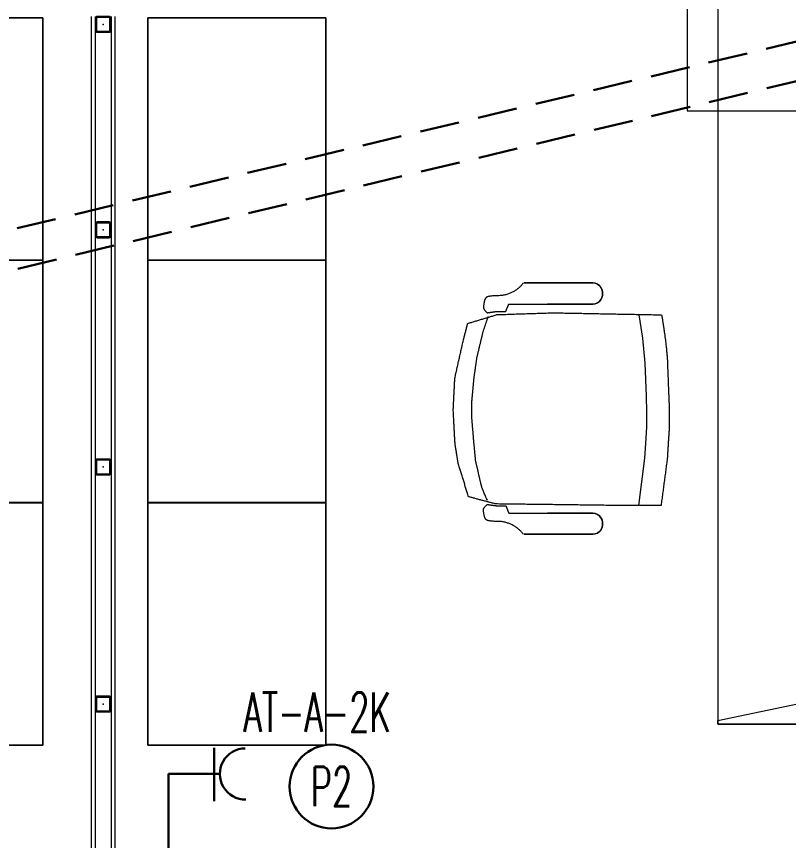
# Model space of a CAD drawing. Extents: x -1439 to 23780, y -1362 to 4476.
# Drawn here: x 15229.6 to 15425, y 2534.5 to 2743 of the extents above; entities that cross this region are included whole.
import ezdxf
from ezdxf.enums import TextEntityAlignment as Align

# ---------------------------------------------------------------- set-up
doc = ezdxf.new("R2010")
doc.units = 0
doc.header["$MEASUREMENT"] = 0
doc.linetypes.add('HIDDEN', pattern=[0.375, 0.25, -0.125])
doc.layers.get('0').update_dxf_attribs({"color": 9, "lineweight": 9})
for name, color, linetype, lineweight in [('Audi$0$05', 8, 'Continuous', 9), ('Audi$0$10', 8, 'Continuous', 9), ('Audi$0$11', 8, 'Continuous', 9), ('E-KABLO', 7, 'Continuous', 30), ('E-PRİZ', 7, 'Continuous', 30), ('E-YAZI', 7, 'Continuous', 30)]:
    doc.layers.add(name, color=color, linetype=linetype, lineweight=lineweight)
doc.styles.add('E-YAZI', font='txttw.shx')

# ---------------------------------------------------------------- blocks, each defined once
blk = doc.blocks.new('Audi$0$Group-41-1')
for p, q in [((384804.5645, 69162.035), (384804.5645, 69161.585)), ((384805.1779, 69162.035), (384804.5645, 69162.035)), ((384805.1779, 69161.585), (384805.1779, 69162.035)), ((384804.5645, 69161.585), (384805.1779, 69161.585))]:
    blk.add_line(p, q)
at = {"flags": 128}
blk.add_lwpolyline([(384804.5645, 69162.035), (384805.1779, 69162.035), (384805.1779, 69161.585), (384804.5645, 69161.585)], close=True, dxfattribs=at)
blk = doc.blocks.new('Audi$0$Group-42-1')
at = {"layer": 'Audi$0$05', "color": 7}
for p in [(-1.2267, 0), (-0.6133, 0), (0, 0)]:
    blk.add_blockref('Audi$0$Group-41-1', p, dxfattribs=at)
blk = doc.blocks.new('Audi$0$Group-258-1')
at = {"linetype": 'Continuous'}
for p, q in [((384800.0983, 69164.505), (384800.0936, 69164.5084)), ((384800.71, 69164.505), (384800.7146, 69164.5084)), ((384800.6491, 69164.4097), (384800.5895, 69164.4019)), ((384800.2257, 69164.3995), (384800.1668, 69164.4084)), ((384800.2892, 69164.3936), (384800.2257, 69164.3995)), ((384800.3717, 69164.3904), (384800.2892, 69164.3936)), ((384800.4137, 69164.389), (384800.3717, 69164.3904)), ((384800.4502, 69164.389), (384800.4137, 69164.389)), ((384800.4792, 69164.3908), (384800.4502, 69164.389)), ((384800.5299, 69164.394), (384800.4792, 69164.3908)), ((384800.5895, 69164.4019), (384800.5299, 69164.394))]:
    blk.add_line(p, q, dxfattribs=at)
at = {"linetype": 'Continuous', "flags": 128}
for points in [[(384800.0862, 69164.6997), (384800.0862, 69164.6409), (384800.0862, 69164.6409)], [(384800.722, 69164.6997), (384800.722, 69164.6409), (384800.722, 69164.6409)], [(384800.0862, 69164.6409), (384800.0862, 69164.5259), (384800.0862, 69164.6409)], [(384800.1395, 69164.5259), (384800.1395, 69164.6409), (384800.1395, 69164.6409)], [(384800.6687, 69164.5259), (384800.6687, 69164.6409), (384800.6687, 69164.6409)], [(384800.722, 69164.6409), (384800.722, 69164.5259), (384800.722, 69164.6409)], [(384800.0862, 69164.5259), (384800.0862, 69164.5259), (384800.087, 69164.52)], [(384800.0862, 69164.5259), (384800.087, 69164.52), (384800.087, 69164.52)], [(384800.087, 69164.52), (384800.087, 69164.52), (384800.0892, 69164.5143)], [(384800.087, 69164.52), (384800.0892, 69164.5143), (384800.0892, 69164.5143)], [(384800.0892, 69164.5143), (384800.0892, 69164.5143), (384800.0929, 69164.5094)], [(384800.0892, 69164.5143), (384800.0936, 69164.5084), (384800.0929, 69164.5094)], [(384800.1328, 69164.5094), (384800.1328, 69164.5094), (384800.1365, 69164.5143)], [(384800.1328, 69164.5094), (384800.1365, 69164.5143), (384800.1365, 69164.5143)], [(384800.1365, 69164.5143), (384800.1365, 69164.5143), (384800.1387, 69164.52)], [(384800.1365, 69164.5143), (384800.1387, 69164.52), (384800.1387, 69164.52)], [(384800.1387, 69164.52), (384800.1387, 69164.52), (384800.1395, 69164.5259)], [(384800.1387, 69164.52), (384800.1395, 69164.5259), (384800.1395, 69164.5259)], [(384800.6695, 69164.52), (384800.6695, 69164.52), (384800.6687, 69164.5259)], [(384800.6695, 69164.52), (384800.6687, 69164.5259), (384800.6687, 69164.5259)], [(384800.6718, 69164.5143), (384800.6718, 69164.5143), (384800.6695, 69164.52)], [(384800.6718, 69164.5143), (384800.6695, 69164.52), (384800.6695, 69164.52)], [(384800.6754, 69164.5094), (384800.6754, 69164.5094), (384800.6718, 69164.5143)], [(384800.6754, 69164.5094), (384800.6718, 69164.5143), (384800.6718, 69164.5143)], [(384800.719, 69164.5143), (384800.7146, 69164.5084), (384800.7153, 69164.5094)], [(384800.719, 69164.5143), (384800.719, 69164.5143), (384800.7153, 69164.5094)], [(384800.7213, 69164.52), (384800.7213, 69164.52), (384800.719, 69164.5143)], [(384800.7213, 69164.52), (384800.719, 69164.5143), (384800.719, 69164.5143)], [(384800.722, 69164.5259), (384800.722, 69164.5259), (384800.7213, 69164.52)], [(384800.722, 69164.5259), (384800.7213, 69164.52), (384800.7213, 69164.52)], [(384800.0977, 69164.5054), (384800.0977, 69164.5054), (384800.1034, 69164.5026)], [(384800.0977, 69164.5054), (384800.1034, 69164.5026), (384800.1034, 69164.5026)], [(384800.1034, 69164.5026), (384800.1034, 69164.5026), (384800.1096, 69164.5011)], [(384800.1034, 69164.5026), (384800.1096, 69164.5011), (384800.1096, 69164.5011)], [(384800.1096, 69164.5011), (384800.1096, 69164.5011), (384800.1161, 69164.5011)], [(384800.1096, 69164.5011), (384800.1161, 69164.5011), (384800.1161, 69164.5011)], [(384800.1161, 69164.5011), (384800.1161, 69164.5011), (384800.1223, 69164.5026)], [(384800.1161, 69164.5011), (384800.1223, 69164.5026), (384800.1223, 69164.5026)], [(384800.1223, 69164.5026), (384800.1223, 69164.5026), (384800.128, 69164.5054)], [(384800.1223, 69164.5026), (384800.128, 69164.5054), (384800.128, 69164.5054)], [(384800.128, 69164.5054), (384800.128, 69164.5054), (384800.1328, 69164.5094)], [(384800.128, 69164.5054), (384800.1328, 69164.5094), (384800.1328, 69164.5094)], [(384800.6802, 69164.5054), (384800.6802, 69164.5054), (384800.6754, 69164.5094)], [(384800.6802, 69164.5054), (384800.6754, 69164.5094), (384800.6754, 69164.5094)], [(384800.6859, 69164.5026), (384800.6859, 69164.5026), (384800.6802, 69164.5054)], [(384800.6859, 69164.5026), (384800.6802, 69164.5054), (384800.6802, 69164.5054)], [(384800.6922, 69164.5011), (384800.6922, 69164.5011), (384800.6859, 69164.5026)], [(384800.6922, 69164.5011), (384800.6859, 69164.5026), (384800.6859, 69164.5026)], [(384800.6986, 69164.5011), (384800.6986, 69164.5011), (384800.6922, 69164.5011)], [(384800.6986, 69164.5011), (384800.6922, 69164.5011), (384800.6922, 69164.5011)], [(384800.7048, 69164.5026), (384800.7048, 69164.5026), (384800.6986, 69164.5011)], [(384800.7048, 69164.5026), (384800.6986, 69164.5011), (384800.6986, 69164.5011)], [(384800.7105, 69164.5054), (384800.7105, 69164.5054), (384800.7048, 69164.5026)], [(384800.7105, 69164.5054), (384800.7048, 69164.5026), (384800.7048, 69164.5026)]]:
    blk.add_lwpolyline(points, close=True, dxfattribs=at)
at = {"linetype": 'Continuous'}
for points in [[(384800.3272, 69164.8751), (384800.2792, 69164.8644), (384800.2312, 69164.8536)], [(384800.4074, 69164.8792), (384800.3673, 69164.8772), (384800.3272, 69164.8751)], [(384800.4932, 69164.8746), (384800.4503, 69164.8769), (384800.4074, 69164.8792)], [(384800.5432, 69164.8666), (384800.5182, 69164.8706), (384800.4932, 69164.8746)], [(384800.2312, 69164.8536), (384800.2099, 69164.8481), (384800.1886, 69164.8426)], [(384800.6271, 69164.8405), (384800.5851, 69164.8535), (384800.5432, 69164.8666)], [(384800.1886, 69164.8426), (384800.1775, 69164.8055), (384800.1663, 69164.7685)], [(384800.3841, 69164.8318), (384800.3546, 69164.8291), (384800.3252, 69164.8264)], [(384800.4307, 69164.8318), (384800.4074, 69164.8318), (384800.3841, 69164.8318)], [(384800.4872, 69164.8271), (384800.4589, 69164.8295), (384800.4307, 69164.8318)], [(384800.5356, 69164.8225), (384800.5114, 69164.8248), (384800.4872, 69164.8271)], [(384800.6454, 69164.7717), (384800.6363, 69164.8061), (384800.6271, 69164.8405)], [(384800.2746, 69164.8191), (384800.2429, 69164.8115), (384800.2113, 69164.8039)], [(384800.3252, 69164.8264), (384800.2999, 69164.8227), (384800.2746, 69164.8191)], [(384800.5919, 69164.8096), (384800.5638, 69164.8161), (384800.5356, 69164.8225)], [(384800.637, 69164.7924), (384800.6046, 69164.8075), (384800.5919, 69164.8096)], [(384800.1182, 69164.7571), (384800.1184, 69164.788), (384800.1261, 69164.8013), (384800.1481, 69164.8026)], [(384800.1481, 69164.8026), (384800.1523, 69164.8031), (384800.1616, 69164.7937)], [(384800.1616, 69164.7937), (384800.1601, 69164.7826), (384800.1585, 69164.7715)], [(384800.2113, 69164.8039), (384800.1911, 69164.7972), (384800.1708, 69164.7905)], [(384800.6601, 69164.8026), (384800.656, 69164.8031), (384800.6466, 69164.7937)], [(384800.6466, 69164.7937), (384800.6482, 69164.7826), (384800.6497, 69164.7715)], [(384800.69, 69164.7571), (384800.6898, 69164.788), (384800.6822, 69164.8013), (384800.6601, 69164.8026)], [(384800.1585, 69164.7715), (384800.1583, 69164.7588), (384800.158, 69164.7461)], [(384800.1663, 69164.7685), (384800.1639, 69164.6975), (384800.1616, 69164.6266)], [(384800.6491, 69164.4746), (384800.6472, 69164.6232), (384800.6454, 69164.7717)], [(384800.6497, 69164.7715), (384800.65, 69164.7588), (384800.6502, 69164.7461)], [(384800.0854, 69164.7011), (384800.1126, 69164.7212), (384800.1182, 69164.7571)], [(384800.158, 69164.7461), (384800.1488, 69164.7423), (384800.1395, 69164.7385)], [(384800.6502, 69164.7461), (384800.6595, 69164.7423), (384800.6687, 69164.7385)], [(384800.7229, 69164.7011), (384800.6957, 69164.7212), (384800.69, 69164.7571)], [(384800.1395, 69164.7385), (384800.1395, 69164.6897), (384800.1395, 69164.6409)], [(384800.6687, 69164.7385), (384800.6687, 69164.6897), (384800.6687, 69164.6409)], [(384800.1616, 69164.6266), (384800.1642, 69164.4892), (384800.1668, 69164.3518)], [(384800.6491, 69164.3531), (384800.6491, 69164.4138), (384800.6491, 69164.4746)], [(384800.1668, 69164.3518), (384800.2302, 69164.3409), (384800.278, 69164.3374)], [(384800.5299, 69164.3374), (384800.5895, 69164.3452), (384800.6491, 69164.3531)], [(384800.278, 69164.3374), (384800.3427, 69164.3349), (384800.4074, 69164.3324)], [(384800.4074, 69164.3324), (384800.4288, 69164.3324), (384800.4502, 69164.3324)], [(384800.4502, 69164.3324), (384800.4901, 69164.3349), (384800.5299, 69164.3374)]]:
    blk.add_open_spline(points, degree=2, dxfattribs=at)
blk = doc.blocks.new('Audi$0$p-ma-audi')
for p, q in [((-7.57, 155.19), (-7.57, 200)), ((-85.7, 155.19), (-7.57, 155.19))]:
    blk.add_line(p, q)
at = {"flags": 128}
for points in [[(-7.57, 200), (-7.57, 214.96), (-93.45, 214.96), (-93.45, 155.19), (-85.7, 155.19)], [(-85.7, 0.04), (-85.7, 0.94), (-61.93, 5.88), (-23.62, 5.88), (0, 0.73), (0, 0), (-85.67, 0)]]:
    blk.add_lwpolyline(points, dxfattribs=at)
for points in [[(-85.7, 200), (-85.7, 0), (0, 0), (0, 200), (-85.7, 200)], [(-85.7, 200), (-85.7, 0), (0, 0), (0, 200)]]:
    blk.add_lwpolyline(points, close=True, dxfattribs=at)
blk = doc.blocks.new('Audi$0$Prf-40x40')
for points in [[(1.5, -2), (-1.5, -2, -0.414214), (-2, -1.5), (-2, 1.5, -0.414214), (-1.5, 2), (1.5, 2, -0.414214), (2, 1.5), (2, -1.5, -0.414214)], [(1.5, -1.7), (-1.5, -1.7, -0.414214), (-1.7, -1.5), (-1.7, 1.5, -0.414214), (-1.5, 1.7), (1.5, 1.7, -0.414214), (1.7, 1.5), (1.7, -1.5, -0.414214)]]:
    blk.add_lwpolyline(points, format="xyb", close=True)
at = {"color": 252}
blk.add_point((0, 0), dxfattribs=at)
blk = doc.blocks.new('Audi$0$p-2. kat planı')
at = {"layer": 'Audi$0$11'}
for points in [[(15248.5, 2743), (15248.5, 2447)], [(15249.5, 2743), (15249.5, 2447)], [(15253.5, 2743), (15253.5, 2447)], [(15254.5, 2743), (15254.5, 2447)]]:
    blk.add_lwpolyline(points, dxfattribs=at)
at = {"layer": 'Audi$0$10', "xscale": -1, "rotation": 180}
for p in [(15251.5, 2741), (15251.5, 2689), (15251.5, 2629), (15251.5, 2569)]:
    blk.add_blockref('Audi$0$Prf-40x40', p, dxfattribs=at)
blk = doc.blocks.new('100_PRİZ')
at = {"layer": 'E-PRİZ', "color": 4}
for p, q in [((0, 2.4), (0, 0)), ((-1.223, 2.136), (1.279, 2.136))]:
    blk.add_line(p, q, dxfattribs=at)
blk.add_arc((0, 3.6), 1.2, 180.7551, 0.7551, dxfattribs=at)

msp = doc.modelspace()

# ---------------------------------------------------------------- linework, layer by layer
at = {"layer": 'E-KABLO', "color": 6, "linetype": 'HIDDEN', "ltscale": 40}
msp.add_line((15229.73, 2689.42), (15448.38, 2741.78), dxfattribs=at)
at = {"layer": 'E-KABLO', "color": 4, "linetype": 'HIDDEN', "ltscale": 40}
msp.add_line((15229.94, 2679.15), (15448.38, 2731.78), dxfattribs=at)
at = {"layer": 'E-KABLO', "color": 6}
msp.add_line((15268.09, 2551.32), (15268.09, 2371.69), dxfattribs=at)
at = {"layer": 'E-KABLO', "color": 7, "linetype": 'Continuous'}
msp.add_circle((15309.32, 2548.13), 10.61, dxfattribs=at)

# ---------------------------------------------------------------- block references
msp.add_blockref('Audi$0$p-2. kat planı', (0, 0))
at = {"layer": 'Audi$0$05', "color": 7}
msp.add_blockref('Audi$0$p-ma-audi', (15492.83, 2563.92), dxfattribs=at)
at = {"layer": 'Audi$0$05', "color": 7, "xscale": -100, "yscale": 100, "zscale": 100, "rotation": 90}
for p in [(6931394.76, 38483076.42), (6931466.36, 38483076.42)]:
    msp.add_blockref('Audi$0$Group-42-1', p, dxfattribs=at)
at = {"layer": 'Audi$0$05', "color": 7, "extrusion": (0, 0, -1), "xscale": 100, "yscale": 100, "zscale": -100, "rotation": 270}
msp.add_blockref('Audi$0$Group-258-1', (-6931828.05, 38482684.18), dxfattribs=at)
at = {"layer": 'E-PRİZ', "xscale": 5.399999999999998, "yscale": 5.399999999999998, "zscale": 5.399999999999998, "rotation": 270}
msp.add_blockref('100_PRİZ', (15268.09, 2551.32), dxfattribs=at)

# ---------------------------------------------------------------- texts
at = {"layer": 'E-KABLO', "color": 3, "linetype": 'Continuous', "style": 'E-YAZI', "width": 0.6}
msp.add_text('P2', height=10, dxfattribs=at).set_placement((15309.32, 2548.13), align=Align.MIDDLE_CENTER)
at = {"layer": 'E-YAZI', "color": 3, "style": 'E-YAZI', "width": 0.6}
msp.add_text('AT-A-2K', height=10, dxfattribs=at).set_placement((15287.06, 2561.94))

doc.saveas('drawing.dxf')
